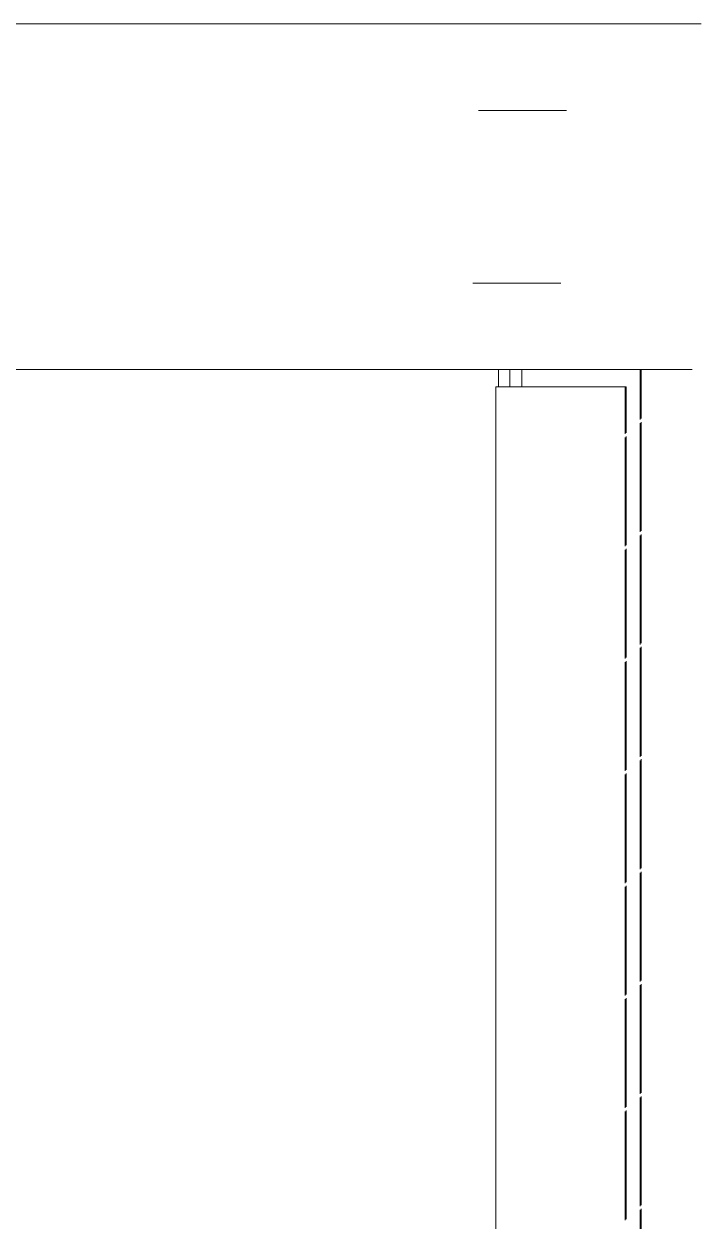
# Model space of a CAD drawing. Header units: millimetres. Extents: x -220592 to 404889, y -217665 to 38245.
# Drawn here: x 27237 to 27628, y -27959 to -27266 of the extents above; entities that cross this region are included whole.
import ezdxf

# ---------------------------------------------------------------- set-up
doc = ezdxf.new("R2010")
doc.units = ezdxf.units.MM
doc.linetypes.add('XKITLINE00', pattern=[0])
doc.linetypes.add('XKITLINE02', pattern=[4, 2, -2])
doc.layers.add('000 - 0_HIDE_OBJ_FRAMING_DEF_SUB_1', color=7, linetype='Continuous')

# ---------------------------------------------------------------- blocks, each defined once
blk = doc.blocks.new('*A14837')
at = {"layer": '000 - 0_HIDE_OBJ_FRAMING_DEF_SUB_1', "color": 7, "linetype": 'XKITLINE00', "lineweight": 0}
for p, q in [((-184.211249, 242.188511), (-172.526009, 242.188511)), ((-184.211249, 240.188511), (-172.578083, 240.188511))]:
    blk.add_line(p, q, dxfattribs=at)
blk = doc.blocks.new('*A14733')
at = {"layer": '000 - 0_HIDE_OBJ_FRAMING_DEF_SUB_1', "color": 7, "linetype": 'XKITLINE02', "lineweight": 0}
for p, q in [((-173.81283, 241.688511), (-173.334514, 241.688511)), ((-173.78248, 241.688511), (-173.304164, 241.688511))]:
    blk.add_line(p, q, dxfattribs=at)
blk = doc.blocks.new('*A14734')
at = {"layer": '000 - 0_HIDE_OBJ_FRAMING_DEF_SUB_1', "color": 7, "linetype": 'XKITLINE02', "lineweight": 0}
for p, q in [((-173.845266, 240.688498), (-173.366949, 240.688498)), ((-173.814916, 240.688498), (-173.336599, 240.688498))]:
    blk.add_line(p, q, dxfattribs=at)
blk = doc.blocks.new('*A14748')
at = {"layer": '000 - 0_HIDE_OBJ_FRAMING_DEF_SUB_1', "color": 7, "linetype": 'XKITLINE00', "lineweight": 0}
for p, q in [((-173.697937, 240.088511), (-173.697937, 240.188511)), ((-173.633058, 240.088511), (-173.633058, 240.188511)), ((-173.562852, 240.088511), (-173.562852, 240.188511)), ((-172.87913, 239.899453), (-172.87913, 240.188511)), ((-172.873025, 239.905315), (-172.873025, 240.188511)), ((-172.958493, 240.088511), (-173.713199, 240.088511)), ((-173.713199, 222.288511), (-173.713199, 240.088511)), ((-172.964598, 239.817389), (-172.964598, 240.088511)), ((-172.958493, 239.82325), (-172.958493, 240.088511)), ((-172.87913, 239.249453), (-172.87913, 239.878347)), ((-172.873025, 239.255315), (-172.873025, 239.884198)), ((-172.964598, 239.167389), (-172.964598, 239.796435)), ((-172.958493, 239.17325), (-172.958493, 239.802286)), ((-172.87913, 238.599453), (-172.87913, 239.228347)), ((-172.873025, 238.605315), (-172.873025, 239.234198)), ((-172.964598, 238.517389), (-172.964598, 239.146435)), ((-172.958493, 238.52325), (-172.958493, 239.152286)), ((-172.873025, 237.955315), (-172.873025, 238.584198)), ((-172.87913, 237.949453), (-172.87913, 238.578347)), ((-172.964598, 237.867389), (-172.964598, 238.496435)), ((-172.958493, 237.87325), (-172.958493, 238.502286)), ((-172.87913, 237.299453), (-172.87913, 237.928347)), ((-172.873025, 237.305315), (-172.873025, 237.934198)), ((-172.964598, 237.217389), (-172.964598, 237.846435)), ((-172.958493, 237.22325), (-172.958493, 237.852286)), ((-172.87913, 236.649453), (-172.87913, 237.278347)), ((-172.873025, 236.655315), (-172.873025, 237.284198)), ((-172.958493, 236.57325), (-172.958493, 237.202286)), ((-172.964598, 236.567389), (-172.964598, 237.196435)), ((-172.87913, 235.999453), (-172.87913, 236.628347)), ((-172.873025, 236.005315), (-172.873025, 236.634198)), ((-172.964598, 235.917389), (-172.964598, 236.546435)), ((-172.958493, 235.92325), (-172.958493, 236.552286)), ((-172.87913, 235.349453), (-172.87913, 235.978347)), ((-172.873025, 235.355315), (-172.873025, 235.984198)), ((-172.964598, 235.267389), (-172.964598, 235.896435)), ((-172.958493, 235.27325), (-172.958493, 235.902286)), ((-172.87913, 234.699453), (-172.87913, 235.328347)), ((-172.873025, 234.705315), (-172.873025, 235.334198))]:
    blk.add_line(p, q, dxfattribs=at)
blk = doc.blocks.new('W-1-PP18-ST_20260402-011103_LOWER_PL')
at = {"layer": '000 - 0_HIDE_OBJ_FRAMING_DEF_SUB_1', "color": 7, "lineweight": 0, "xscale": 100, "yscale": 100, "zscale": 100}
for name in ['*A14837', '*A14733', '*A14734', '*A14748']:
    blk.add_blockref(name, (17759.3349, -35779.0805), dxfattribs=at)

msp = doc.modelspace()

# ---------------------------------------------------------------- block references
at = {"layer": 'Defpoints', "color": 7}
msp.add_blockref('W-1-PP18-ST_20260402-011103_LOWER_PL', (27121.4984, -15705.7702), dxfattribs=at)

doc.saveas('drawing.dxf')
